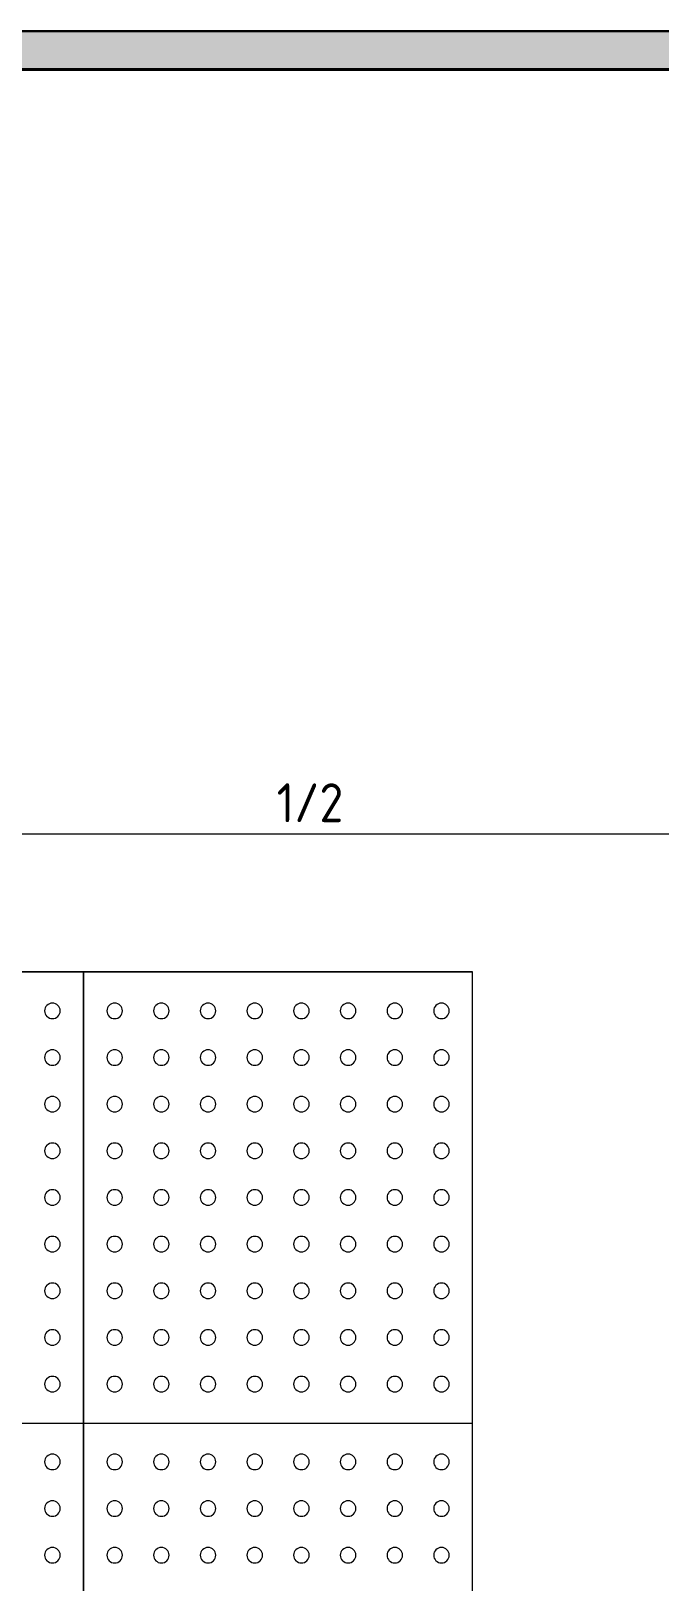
# Model space of a CAD drawing. Header units: millimetres. Extents: x 855 to 103073, y -1987 to 27400.
# Drawn here: x 73936 to 74745, y 1457 to 3450 of the extents above; entities that cross this region are included whole.
import ezdxf

# ---------------------------------------------------------------- set-up
doc = ezdxf.new("R2010")
doc.units = ezdxf.units.MM
doc.layers.add('A-ANNO-DIMS', color=7, linetype='Continuous', lineweight=9)
doc.layers.add('A-ANNO-DIMS-25', color=7, linetype='Continuous', lineweight=9)
for name, color, linetype, lineweight, true_color in [('A-CLNG-1', 7, 'Continuous', 9, 0x787878), ('A-CLNG-FNSH-1', 7, 'Continuous', 30, 0x3c3c3c), ('I-FURN-3', 7, 'Continuous', 9, 0xacacac), ('I-FURN-7', 7, 'Continuous', 9, 0x9e9e9e), ('I-FURN-9', 7, 'Continuous', 9, 0xc0c0c0)]:
    doc.layers.add(name, color=color, linetype=linetype, lineweight=lineweight, true_color=true_color)
doc.styles.add('ISOCPEUR_2', font='isocpeur.ttf', dxfattribs={"width": 0.9, "height": 50})
doc.dimstyles.new('ISO-2_0_0_9К_Средний_округл2', dxfattribs={"dimscale": 304.8, "dimtxt": 49.799059, "dimasz": 0.123031, "dimexe": 0.098425, "dimexo": 0, "dimgap": 0, "dimtad": 1, "dimdec": 0, "dimrnd": 10, "dimzin": 0, "dimdsep": 46, "dimtxsty": 'ISOCPEUR_2', "dimblk1": 'OBLIQUE', "dimblk2": 'OBLIQUE', "dimsah": 1, "dimcen": 0.09, "dimdle": 0.098425, "dimazin": 0, "dimtfac": 1, "dimtdec": 4, "dimtix": 1, "dimtmove": 0, "dimatfit": 3, "dimfxl": 1, "dimtvp": 1, "dimtolj": 1, "dimtzin": 0, "dimarcsym": 2})

# ---------------------------------------------------------------- blocks, each defined once
blk = doc.blocks.new('Бизиборд лего - бизиборд 1_21б-32328682-Развертка 1_02-5')
at = {"layer": 'I-FURN-3'}
for p, q in [((-9242.5, 2240), (-9742.5, 2240)), ((-8742.5, 2240), (-9242.5, 2240)), ((-8742.5, 500), (-8742.5, 2240)), ((-9712.2, 1660), (-9273.8, 1660)), ((-9273.7, 1660), (-9272.8, 1660)), ((-9272.5, 1660), (-9212.5, 1660)), ((-9212.2, 1660), (-8772.8, 1660)), ((-8772.5, 1660), (-8742.5, 1660))]:
    blk.add_line(p, q, dxfattribs=at)
for centre, start, end in [((-9282.5, 2190), 0, 180), ((-9202.5, 2190), 0, 180), ((-9142.5, 2190), 0, 180), ((-9082.5, 2190), 0, 180), ((-9022.5, 2190), 0, 180), ((-8962.5, 2190), 0, 180), ((-8902.5, 2190), 0, 180), ((-8842.5, 2190), 0, 180), ((-8782.5, 2190), 0, 180), ((-9282.5, 2190), 180, 0), ((-9202.5, 2190), 180, 0), ((-9142.5, 2190), 180, 0), ((-9082.5, 2190), 180, 0), ((-9022.5, 2190), 180, 0), ((-8962.5, 2190), 180, 0), ((-8902.5, 2190), 180, 0), ((-8842.5, 2190), 180, 0), ((-8782.5, 2190), 180, 0), ((-9282.5, 2130), 0, 180), ((-9202.5, 2130), 0, 180), ((-9142.5, 2130), 360, 180), ((-9082.5, 2130), 0, 180), ((-9022.5, 2130), 0, 180), ((-8962.5, 2130), 0, 180), ((-8902.5, 2130), 0, 180), ((-8842.5, 2130), 0, 180), ((-8782.5, 2130), 0, 180), ((-9282.5, 2130), 180, 0), ((-9202.5, 2130), 180, 0), ((-9142.5, 2130), 180, 0), ((-9082.5, 2130), 180, 0), ((-9022.5, 2130), 180, 0), ((-8962.5, 2130), 180, 0), ((-8902.5, 2130), 180, 0), ((-8842.5, 2130), 180, 0), ((-8782.5, 2130), 180, 0), ((-9282.5, 2070), 0, 180), ((-9202.5, 2070), 0, 180), ((-9142.5, 2070), 0, 180), ((-9082.5, 2070), 0, 180), ((-9022.5, 2070), 0, 180), ((-8962.5, 2070), 0, 180), ((-8902.5, 2070), 0, 180), ((-8842.5, 2070), 0, 180), ((-8782.5, 2070), 0, 180), ((-9282.5, 2070), 180, 0), ((-9202.5, 2070), 180, 0), ((-9142.5, 2070), 180, 0), ((-9082.5, 2070), 180, 0), ((-9022.5, 2070), 180, 0), ((-8962.5, 2070), 180, 0), ((-8902.5, 2070), 180, 0), ((-8842.5, 2070), 180, 0), ((-8782.5, 2070), 180, 0), ((-9282.5, 2010), 0, 180), ((-9202.5, 2010), 0, 180), ((-9142.5, 2010), 0, 180), ((-9082.5, 2010), 0, 180), ((-9022.5, 2010), 0, 180), ((-8962.5, 2010), 0, 180), ((-8902.5, 2010), 0, 180), ((-8842.5, 2010), 0, 180), ((-8782.5, 2010), 0, 180), ((-9282.5, 2010), 180, 0), ((-9202.5, 2010), 180, 0), ((-9142.5, 2010), 180, 0), ((-9082.5, 2010), 180, 0), ((-9022.5, 2010), 180, 0), ((-8962.5, 2010), 180, 0), ((-8902.5, 2010), 180, 0), ((-8842.5, 2010), 180, 0), ((-8782.5, 2010), 180, 0), ((-9282.5, 1950), 0, 180), ((-9202.5, 1950), 0, 180), ((-9142.5, 1950), 0, 180), ((-9082.5, 1950), 0, 180), ((-9022.5, 1950), 0, 180), ((-8962.5, 1950), 0, 180), ((-8902.5, 1950), 0, 180), ((-8842.5, 1950), 0, 180), ((-8782.5, 1950), 0, 180), ((-9282.5, 1950), 180, 0), ((-9202.5, 1950), 180, 0), ((-9142.5, 1950), 180, 0), ((-9082.5, 1950), 180, 0), ((-9022.5, 1950), 180, 0), ((-8962.5, 1950), 180, 0), ((-8902.5, 1950), 180, 0), ((-8842.5, 1950), 180, 0), ((-8782.5, 1950), 180, 0), ((-9282.5, 1890), 0, 180), ((-9202.5, 1890), 0, 180), ((-9142.5, 1890), 0, 180), ((-9082.5, 1890), 0, 180), ((-9022.5, 1890), 0, 180), ((-8962.5, 1890), 0, 180), ((-8902.5, 1890), 0, 180), ((-8842.5, 1890), 0, 180), ((-8782.5, 1890), 0, 180), ((-9282.5, 1890), 180, 0), ((-9202.5, 1890), 180, 0), ((-9142.5, 1890), 180, 0), ((-9082.5, 1890), 180, 0), ((-9022.5, 1890), 180, 0), ((-8962.5, 1890), 180, 0), ((-8902.5, 1890), 180, 0), ((-8842.5, 1890), 180, 0), ((-8782.5, 1890), 180, 0), ((-9282.5, 1830), 0, 180), ((-9202.5, 1830), 0, 180), ((-9142.5, 1830), 0, 180), ((-9082.5, 1830), 0, 180), ((-9022.5, 1830), 0, 180), ((-8962.5, 1830), 0, 180), ((-8902.5, 1830), 0, 180), ((-8842.5, 1830), 0, 180), ((-8782.5, 1830), 0, 180), ((-9282.5, 1830), 180, 0), ((-9202.5, 1830), 180, 0), ((-9142.5, 1830), 180, 0), ((-9082.5, 1830), 180, 0), ((-9022.5, 1830), 180, 0), ((-8962.5, 1830), 180, 0), ((-8902.5, 1830), 180, 0), ((-8842.5, 1830), 180, 0), ((-8782.5, 1830), 180, 0), ((-9282.5, 1770), 0, 180), ((-9202.5, 1770), 0, 180), ((-9142.5, 1770), 0, 180), ((-9082.5, 1770), 0, 180), ((-9022.5, 1770), 0, 180), ((-8962.5, 1770), 0, 180), ((-8902.5, 1770), 0, 180), ((-8842.5, 1770), 0, 180), ((-8782.5, 1770), 0, 180), ((-9282.5, 1770), 180, 0), ((-9202.5, 1770), 180, 0), ((-9142.5, 1770), 180, 0), ((-9082.5, 1770), 180, 0), ((-9022.5, 1770), 180, 0), ((-8962.5, 1770), 180, 0), ((-8902.5, 1770), 180, 0), ((-8842.5, 1770), 180, 0), ((-8782.5, 1770), 180, 0), ((-9282.5, 1710), 0, 180), ((-9202.5, 1710), 360, 180), ((-9142.5, 1710), 0, 180), ((-9082.5, 1710), 0, 180), ((-9022.5, 1710), 0, 180), ((-8962.5, 1710), 0, 180), ((-8902.5, 1710), 0, 180), ((-8842.5, 1710), 0, 180), ((-8782.5, 1710), 0, 180), ((-9282.5, 1710), 180, 0), ((-9202.5, 1710), 180, 0), ((-9142.5, 1710), 180, 0), ((-9082.5, 1710), 180, 0), ((-9022.5, 1710), 180, 0), ((-8962.5, 1710), 180, 0), ((-8902.5, 1710), 180, 0), ((-8842.5, 1710), 180, 0), ((-8782.5, 1710), 180, 0), ((-9282.5, 1610), 0, 180), ((-9202.5, 1610), 0, 180), ((-9142.5, 1610), 0, 180), ((-9082.5, 1610), 0, 180), ((-9022.5, 1610), 0, 180), ((-8962.5, 1610), 0, 180), ((-8902.5, 1610), 0, 180), ((-8842.5, 1610), 0, 180), ((-8782.5, 1610), 0, 180), ((-9282.5, 1610), 180, 0), ((-9202.5, 1610), 180, 0), ((-9142.5, 1610), 180, 0), ((-9082.5, 1610), 180, 0), ((-9022.5, 1610), 180, 0), ((-8962.5, 1610), 180, 0), ((-8902.5, 1610), 180, 0), ((-8842.5, 1610), 180, 0), ((-8782.5, 1610), 180, 0), ((-9282.5, 1550), 0, 180), ((-9202.5, 1550), 0, 180), ((-9142.5, 1550), 0, 180), ((-9082.5, 1550), 0, 180), ((-9022.5, 1550), 0, 180), ((-8962.5, 1550), 0, 180), ((-8902.5, 1550), 0, 180), ((-8842.5, 1550), 0, 180), ((-8782.5, 1550), 0, 180), ((-9282.5, 1550), 180, 0), ((-9202.5, 1550), 180, 0), ((-9142.5, 1550), 180, 0), ((-9082.5, 1550), 180, 0), ((-9022.5, 1550), 180, 0), ((-8962.5, 1550), 180, 0), ((-8902.5, 1550), 180, 0), ((-8842.5, 1550), 180, 0), ((-8782.5, 1550), 180, 0), ((-9282.5, 1490), 0, 180), ((-9202.5, 1490), 0, 180), ((-9142.5, 1490), 0, 180), ((-9082.5, 1490), 0, 180), ((-9022.5, 1490), 0, 180), ((-8962.5, 1490), 0, 180), ((-8902.5, 1490), 0, 180), ((-8842.5, 1490), 0, 180), ((-8782.5, 1490), 0, 180), ((-9282.5, 1490), 180, 0), ((-9202.5, 1490), 180, 0), ((-9142.5, 1490), 180, 0), ((-9082.5, 1490), 180, 0), ((-9022.5, 1490), 180, 0), ((-8962.5, 1490), 180, 0), ((-8902.5, 1490), 180, 0), ((-8842.5, 1490), 180, 0), ((-8782.5, 1490), 180, 0)]:
    blk.add_arc(centre, 10, start, end, dxfattribs=at)
at = {"layer": 'I-FURN-7'}
for p, q in [((-9242.5, 2240), (-9242.5, 500)), ((-9242.5, 500), (-9242.5, 2240))]:
    blk.add_line(p, q, dxfattribs=at)
at = {"layer": 'I-FURN-9'}
for p, q in [((-9742.5, 2240), (-9242.5, 2240)), ((-9242.5, 2240), (-8742.5, 2240)), ((-9242.5, 500), (-9242.5, 2240)), ((-9242.5, 500), (-9242.5, 2240)), ((-8742.5, 500), (-8742.5, 2240))]:
    blk.add_line(p, q, dxfattribs=at)
for centre, start, end in [((-9282.5, 2190), 0, 180), ((-9202.5, 2190), 0, 180), ((-9142.5, 2190), 0, 180), ((-9082.5, 2190), 0, 180), ((-9022.5, 2190), 0, 180), ((-8962.5, 2190), 0, 180), ((-8902.5, 2190), 0, 180), ((-8842.5, 2190), 0, 180), ((-8782.5, 2190), 0, 180), ((-9282.5, 2190), 180, 0), ((-9202.5, 2190), 180, 0), ((-9142.5, 2190), 180, 0), ((-9082.5, 2190), 180, 0), ((-9022.5, 2190), 180, 0), ((-8962.5, 2190), 180, 0), ((-8902.5, 2190), 180, 0), ((-8842.5, 2190), 180, 0), ((-8782.5, 2190), 180, 0), ((-9282.5, 2130), 0, 180), ((-9202.5, 2130), 0, 180), ((-9142.5, 2130), 0, 180), ((-9082.5, 2130), 0, 180), ((-9022.5, 2130), 0, 180), ((-8962.5, 2130), 0, 180), ((-8902.5, 2130), 0, 180), ((-8842.5, 2130), 0, 180), ((-8782.5, 2130), 0, 180), ((-9282.5, 2130), 180, 0), ((-9202.5, 2130), 180, 0), ((-9142.5, 2130), 180, 0), ((-9082.5, 2130), 180, 0), ((-9022.5, 2130), 180, 0), ((-8962.5, 2130), 180, 0), ((-8902.5, 2130), 180, 0), ((-8842.5, 2130), 180, 0), ((-8782.5, 2130), 180, 0), ((-9282.5, 2070), 0, 180), ((-9202.5, 2070), 0, 180), ((-9142.5, 2070), 0, 180), ((-9082.5, 2070), 0, 180), ((-9022.5, 2070), 0, 180), ((-8962.5, 2070), 0, 180), ((-8902.5, 2070), 0, 180), ((-8842.5, 2070), 0, 180), ((-8782.5, 2070), 0, 180), ((-9282.5, 2070), 180, 0), ((-9202.5, 2070), 180, 0), ((-9142.5, 2070), 180, 0), ((-9082.5, 2070), 180, 0), ((-9022.5, 2070), 180, 0), ((-8962.5, 2070), 180, 0), ((-8902.5, 2070), 180, 0), ((-8842.5, 2070), 180, 0), ((-8782.5, 2070), 180, 0), ((-9282.5, 2010), 0, 180), ((-9202.5, 2010), 0, 180), ((-9142.5, 2010), 0, 180), ((-9082.5, 2010), 0, 180), ((-9022.5, 2010), 0, 180), ((-8962.5, 2010), 0, 180), ((-8902.5, 2010), 0, 180), ((-8842.5, 2010), 0, 180), ((-8782.5, 2010), 0, 180), ((-9282.5, 2010), 180, 0), ((-9202.5, 2010), 180, 0), ((-9142.5, 2010), 180, 0), ((-9082.5, 2010), 180, 0), ((-9022.5, 2010), 180, 0), ((-8962.5, 2010), 180, 0), ((-8902.5, 2010), 180, 0), ((-8842.5, 2010), 180, 0), ((-8782.5, 2010), 180, 0), ((-9282.5, 1950), 0, 180), ((-9202.5, 1950), 0, 180), ((-9142.5, 1950), 0, 180), ((-9082.5, 1950), 0, 180), ((-9022.5, 1950), 0, 180), ((-8962.5, 1950), 0, 180), ((-8902.5, 1950), 0, 180), ((-8842.5, 1950), 0, 180), ((-8782.5, 1950), 0, 180), ((-9282.5, 1950), 180, 0), ((-9202.5, 1950), 180, 0), ((-9142.5, 1950), 180, 0), ((-9082.5, 1950), 180, 0), ((-9022.5, 1950), 180, 0), ((-8962.5, 1950), 180, 0), ((-8902.5, 1950), 180, 0), ((-8842.5, 1950), 180, 0), ((-8782.5, 1950), 180, 0), ((-9282.5, 1890), 0, 180), ((-9202.5, 1890), 0, 180), ((-9142.5, 1890), 0, 180), ((-9082.5, 1890), 0, 180), ((-9022.5, 1890), 0, 180), ((-8962.5, 1890), 0, 180), ((-8902.5, 1890), 0, 180), ((-8842.5, 1890), 0, 180), ((-8782.5, 1890), 0, 180), ((-9282.5, 1890), 180, 0), ((-9202.5, 1890), 180, 0), ((-9142.5, 1890), 180, 0), ((-9082.5, 1890), 180, 0), ((-9022.5, 1890), 180, 0), ((-8962.5, 1890), 180, 0), ((-8902.5, 1890), 180, 0), ((-8842.5, 1890), 180, 0), ((-8782.5, 1890), 180, 0), ((-9282.5, 1830), 0, 180), ((-9202.5, 1830), 0, 180), ((-9142.5, 1830), 0, 180), ((-9082.5, 1830), 0, 180), ((-9022.5, 1830), 0, 180), ((-8962.5, 1830), 0, 180), ((-8902.5, 1830), 0, 180), ((-8842.5, 1830), 0, 180), ((-8782.5, 1830), 0, 180), ((-9282.5, 1830), 180, 0), ((-9202.5, 1830), 180, 0), ((-9142.5, 1830), 180, 0), ((-9082.5, 1830), 180, 0), ((-9022.5, 1830), 180, 0), ((-8962.5, 1830), 180, 0), ((-8902.5, 1830), 180, 0), ((-8842.5, 1830), 180, 0), ((-8782.5, 1830), 180, 0), ((-9282.5, 1770), 0, 180), ((-9202.5, 1770), 0, 180), ((-9142.5, 1770), 0, 180), ((-9082.5, 1770), 0, 180), ((-9022.5, 1770), 0, 180), ((-8962.5, 1770), 0, 180), ((-8902.5, 1770), 0, 180), ((-8842.5, 1770), 0, 180), ((-8782.5, 1770), 0, 180), ((-9282.5, 1770), 180, 0), ((-9202.5, 1770), 180, 0), ((-9142.5, 1770), 180, 0), ((-9082.5, 1770), 180, 0), ((-9022.5, 1770), 180, 0), ((-8962.5, 1770), 180, 0), ((-8902.5, 1770), 180, 0), ((-8842.5, 1770), 180, 0), ((-8782.5, 1770), 180, 0), ((-9282.5, 1710), 0, 180), ((-9202.5, 1710), 0, 180), ((-9142.5, 1710), 0, 180), ((-9082.5, 1710), 0, 180), ((-9022.5, 1710), 0, 180), ((-8962.5, 1710), 0, 180), ((-8902.5, 1710), 0, 180), ((-8842.5, 1710), 0, 180), ((-8782.5, 1710), 0, 180), ((-9282.5, 1710), 180, 0), ((-9202.5, 1710), 180, 0), ((-9142.5, 1710), 180, 0), ((-9082.5, 1710), 180, 0), ((-9022.5, 1710), 180, 0), ((-8962.5, 1710), 180, 0), ((-8902.5, 1710), 180, 0), ((-8842.5, 1710), 180, 0), ((-8782.5, 1710), 180, 0), ((-9282.5, 1610), 0, 180), ((-9202.5, 1610), 0, 180), ((-9142.5, 1610), 0, 180), ((-9082.5, 1610), 0, 180), ((-9022.5, 1610), 0, 180), ((-8962.5, 1610), 0, 180), ((-8902.5, 1610), 0, 180), ((-8842.5, 1610), 0, 180), ((-8782.5, 1610), 0, 180), ((-9282.5, 1610), 180, 0), ((-9202.5, 1610), 180, 0), ((-9142.5, 1610), 180, 0), ((-9082.5, 1610), 180, 0), ((-9022.5, 1610), 180, 0), ((-8962.5, 1610), 180, 0), ((-8902.5, 1610), 180, 0), ((-8842.5, 1610), 180, 0), ((-8782.5, 1610), 180, 0), ((-9282.5, 1550), 0, 180), ((-9202.5, 1550), 0, 180), ((-9142.5, 1550), 0, 180), ((-9082.5, 1550), 0, 180), ((-9022.5, 1550), 0, 180), ((-8962.5, 1550), 0, 180), ((-8902.5, 1550), 0, 180), ((-8842.5, 1550), 0, 180), ((-8782.5, 1550), 0, 180), ((-9282.5, 1550), 180, 0), ((-9202.5, 1550), 180, 0), ((-9142.5, 1550), 180, 0), ((-9082.5, 1550), 180, 0), ((-9022.5, 1550), 180, 0), ((-8962.5, 1550), 180, 0), ((-8902.5, 1550), 180, 0), ((-8842.5, 1550), 180, 0), ((-8782.5, 1550), 180, 0), ((-9282.5, 1490), 0, 180), ((-9202.5, 1490), 0, 180), ((-9142.5, 1490), 0, 180), ((-9082.5, 1490), 0, 180), ((-9022.5, 1490), 0, 180), ((-8962.5, 1490), 0, 180), ((-8902.5, 1490), 0, 180), ((-8842.5, 1490), 0, 180), ((-8782.5, 1490), 0, 180), ((-9282.5, 1490), 180, 0), ((-9202.5, 1490), 180, 0), ((-9142.5, 1490), 180, 0), ((-9082.5, 1490), 180, 0), ((-9022.5, 1490), 180, 0), ((-8962.5, 1490), 180, 0), ((-8902.5, 1490), 180, 0), ((-8842.5, 1490), 180, 0), ((-8782.5, 1490), 180, 0)]:
    blk.add_arc(centre, 10, start, end, dxfattribs=at)
blk = doc.blocks.new('DIMBLOCK98-Развертка 1_02-5')
at = {"layer": 'A-ANNO-DIMS-25'}
for p, q in [((73003.9, 2240), (73003.9, 2447.3)), ((75586.4, 2390.8), (75586.4, 2447.3)), ((75616.4, 2417.3), (73003.9, 2417.3)), ((73003.9, 2417.3), (73003.9, 2240)), ((75586.4, 2417.3), (75586.4, 2390.8))]:
    blk.add_line(p, q, dxfattribs=at)
at = {"layer": 'A-ANNO-DIMS-25', "lineweight": 20}
for p, q in [((73003.9, 2417.3), (73022.7, 2436.1)), ((75586.4, 2417.3), (75605.2, 2436.1)), ((73003.9, 2417.3), (72985.2, 2398.6)), ((75586.4, 2417.3), (75567.7, 2398.6))]:
    blk.add_line(p, q, dxfattribs=at)
at = {"layer": 'A-ANNO-DIMS-25', "color": 0, "insert": (74252.1, 2482.6), "char_height": 50, "width": 103.429, "attachment_point": 1, "line_spacing_factor": 1.149209, "style": 'ISOCPEUR_2'}
blk.add_mtext('1/2', dxfattribs=at)
blk = doc.blocks.new('_Oblique')
at = {"color": 0, "linetype": 'ByBlock', "lineweight": -2}
blk.add_line((-0.5, -0.5), (0.5, 0.5), dxfattribs=at)

msp = doc.modelspace()

# ---------------------------------------------------------------- hatches: boundary and pattern name
at = {"layer": 'A-CLNG-1'}
msp.add_hatch(color=256, dxfattribs=at).paths.add_polyline_path([(82515.2, 3400), (83116.4, 3400), (83116.4, 3450), (63256.4, 3450), (63256.4, 3400), (82230.6, 3400)])

# ---------------------------------------------------------------- linework, layer by layer
at = {"layer": 'A-CLNG-FNSH-1'}
for p, q in [((83116.4, 3450), (63256.4, 3450)), ((83116.4, 3401), (63256.4, 3401)), ((63256.4, 3400), (79534.4, 3400))]:
    msp.add_line(p, q, dxfattribs=at)

# ---------------------------------------------------------------- block references
at = {"layer": 'I-FURN-3'}
msp.add_blockref('Бизиборд лего - бизиборд 1_21б-32328682-Развертка 1_02-5', (83246.4, 0), dxfattribs=at)

# ---------------------------------------------------------------- dimensions: what is measured, and where the dimension line sits
at = {"layer": 'A-ANNO-DIMS'}
dim = msp.add_linear_dim(base=(73003.9, 2417.3), p1=(75586.4, 2390.8), p2=(73003.9, 2240), text='1/2', dimstyle='ISO-2_0_0_9К_Средний_округл2', override={"dimpost": '<>', "dimfxl": 2586.899696}, dxfattribs=at)
dim.commit()
dim.dimension.update_dxf_attribs({"geometry": 'DIMBLOCK98-Развертка 1_02-5', "text_midpoint": (74295.2, 2442.3)})

doc.saveas('drawing.dxf')
